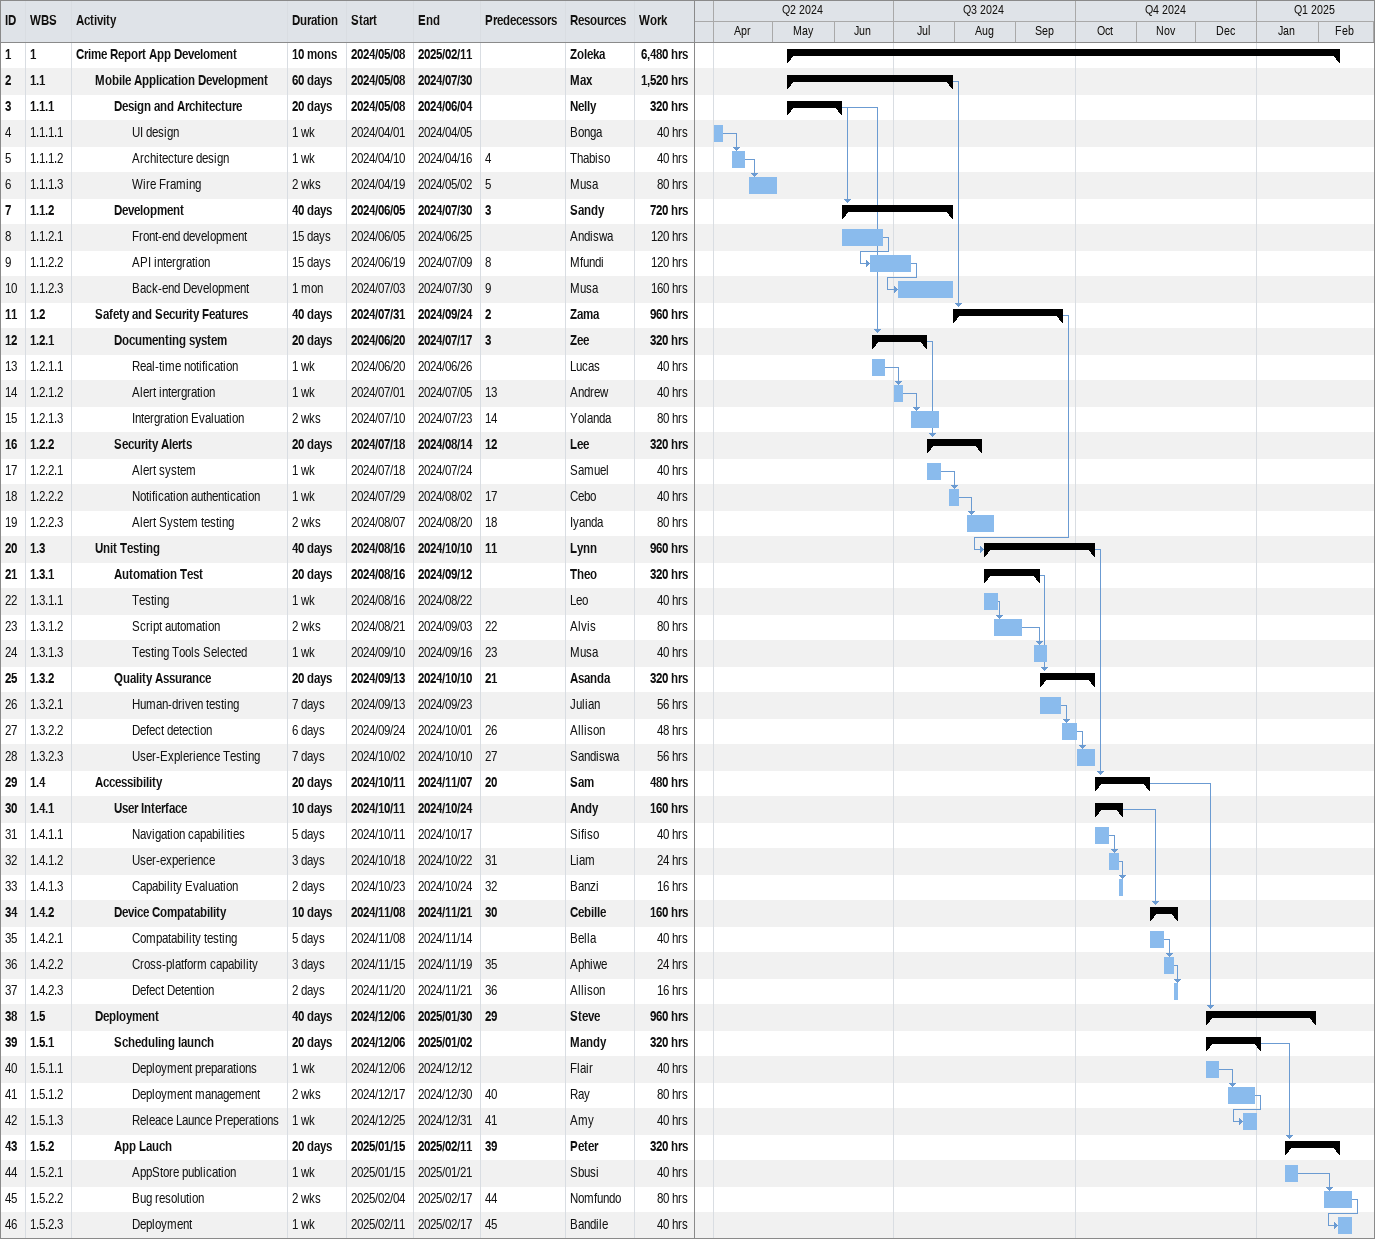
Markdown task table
| ID | WBS | Task | Duration | Start | Finish | Predecessors | Resources | Work (h) |
|---|---|---|---|---|---|---|---|---|
| 1 | 1 | **Crime Report App Develoment** | 10mo | 2024-05-08 | 2025-02-11 |  | Zoleka | 6480 |
| 2 | 1.1 | **Mobile Application Development** | 60d | 2024-05-08 | 2024-07-30 |  | Max | 1520 |
| 3 | 1.1.1 | **Design and Architecture** | 20d | 2024-05-08 | 2024-06-04 |  | Nelly | 320 |
| 4 | 1.1.1.1 | UI design | 1w | 2024-04-01 | 2024-04-05 |  | Bonga | 40 |
| 5 | 1.1.1.2 | Architecture design | 1w | 2024-04-10 | 2024-04-16 | 4 | Thabiso | 40 |
| 6 | 1.1.1.3 | Wire Framing | 2w | 2024-04-19 | 2024-05-02 | 5 | Musa | 80 |
| 7 | 1.1.2 | **Development** | 40d | 2024-06-05 | 2024-07-30 | 3 | Sandy | 720 |
| 8 | 1.1.2.1 | Front-end development | 15d | 2024-06-05 | 2024-06-25 |  | Andiswa | 120 |
| 9 | 1.1.2.2 | API intergration | 15d | 2024-06-19 | 2024-07-09 | 8 | Mfundi | 120 |
| 10 | 1.1.2.3 | Back-end Development | 1mo | 2024-07-03 | 2024-07-30 | 9 | Musa | 160 |
| 11 | 1.2 | **Safety and Security Features** | 40d | 2024-07-31 | 2024-09-24 | 2 | Zama | 960 |
| 12 | 1.2.1 | **Documenting system** | 20d | 2024-06-20 | 2024-07-17 | 3 | Zee | 320 |
| 13 | 1.2.1.1 | Real-time notification | 1w | 2024-06-20 | 2024-06-26 |  | Lucas | 40 |
| 14 | 1.2.1.2 | Alert intergration | 1w | 2024-07-01 | 2024-07-05 | 13 | Andrew | 40 |
| 15 | 1.2.1.3 | Intergration Evaluation | 2w | 2024-07-10 | 2024-07-23 | 14 | Yolanda | 80 |
| 16 | 1.2.2 | **Security Alerts** | 20d | 2024-07-18 | 2024-08-14 | 12 | Lee | 320 |
| 17 | 1.2.2.1 | Alert system | 1w | 2024-07-18 | 2024-07-24 |  | Samuel | 40 |
| 18 | 1.2.2.2 | Notification authentication | 1w | 2024-07-29 | 2024-08-02 | 17 | Cebo | 40 |
| 19 | 1.2.2.3 | Alert System testing | 2w | 2024-08-07 | 2024-08-20 | 18 | Iyanda | 80 |
| 20 | 1.3 | **Unit Testing** | 40d | 2024-08-16 | 2024-10-10 | 11 | Lynn | 960 |
| 21 | 1.3.1 | **Automation Test** | 20d | 2024-08-16 | 2024-09-12 |  | Theo | 320 |
| 22 | 1.3.1.1 | Testing | 1w | 2024-08-16 | 2024-08-22 |  | Leo | 40 |
| 23 | 1.3.1.2 | Script automation | 2w | 2024-08-21 | 2024-09-03 | 22 | Alvis | 80 |
| 24 | 1.3.1.3 | Testing Tools Selected | 1w | 2024-09-10 | 2024-09-16 | 23 | Musa | 40 |
| 25 | 1.3.2 | **Quality Assurance** | 20d | 2024-09-13 | 2024-10-10 | 21 | Asanda | 320 |
| 26 | 1.3.2.1 | Human-driven testing | 7d | 2024-09-13 | 2024-09-23 |  | Julian | 56 |
| 27 | 1.3.2.2 | Defect detection | 6d | 2024-09-24 | 2024-10-01 | 26 | Allison | 48 |
| 28 | 1.3.2.3 | User-Explerience Testing | 7d | 2024-10-02 | 2024-10-10 | 27 | Sandiswa | 56 |
| 29 | 1.4 | **Accessibility** | 20d | 2024-10-11 | 2024-11-07 | 20 | Sam | 480 |
| 30 | 1.4.1 | **User Interface** | 10d | 2024-10-11 | 2024-10-24 |  | Andy | 160 |
| 31 | 1.4.1.1 | Navigation capabilities | 5d | 2024-10-11 | 2024-10-17 |  | Sifiso | 40 |
| 32 | 1.4.1.2 | User-experience | 3d | 2024-10-18 | 2024-10-22 | 31 | Liam | 24 |
| 33 | 1.4.1.3 | Capability Evaluation | 2d | 2024-10-23 | 2024-10-24 | 32 | Banzi | 16 |
| 34 | 1.4.2 | **Device Compatability** | 10d | 2024-11-08 | 2024-11-21 | 30 | Cebille | 160 |
| 35 | 1.4.2.1 | Compatability testing | 5d | 2024-11-08 | 2024-11-14 |  | Bella | 40 |
| 36 | 1.4.2.2 | Cross-platform capability | 3d | 2024-11-15 | 2024-11-19 | 35 | Aphiwe | 24 |
| 37 | 1.4.2.3 | Defect Detention | 2d | 2024-11-20 | 2024-11-21 | 36 | Allison | 16 |
| 38 | 1.5 | **Deployment** | 40d | 2024-12-06 | 2025-01-30 | 29 | Steve | 960 |
| 39 | 1.5.1 | **Scheduling launch** | 20d | 2024-12-06 | 2025-01-02 |  | Mandy | 320 |
| 40 | 1.5.1.1 | Deployment preparations | 1w | 2024-12-06 | 2024-12-12 |  | Flair | 40 |
| 41 | 1.5.1.2 | Deployment management | 2w | 2024-12-17 | 2024-12-30 | 40 | Ray | 80 |
| 42 | 1.5.1.3 | Releace Launce Preperations | 1w | 2024-12-25 | 2024-12-31 | 41 | Amy | 40 |
| 43 | 1.5.2 | **App Lauch** | 20d | 2025-01-15 | 2025-02-11 | 39 | Peter | 320 |
| 44 | 1.5.2.1 | AppStore publication | 1w | 2025-01-15 | 2025-01-21 |  | Sbusi | 40 |
| 45 | 1.5.2.2 | Bug resolution | 2w | 2025-02-04 | 2025-02-17 | 44 | Nomfundo | 80 |
| 46 | 1.5.2.3 | Deployment | 1w | 2025-02-11 | 2025-02-17 | 45 | Bandile | 40 |
